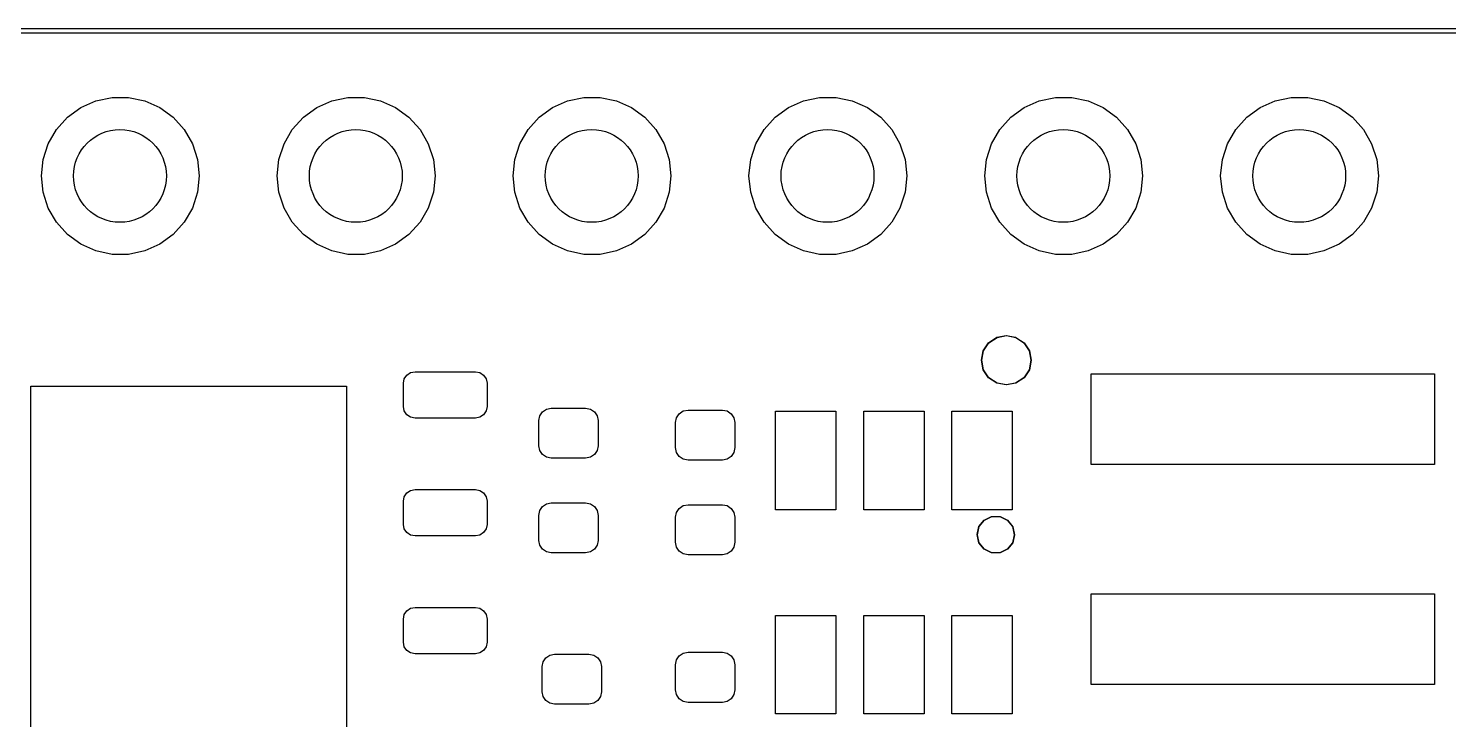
# Model space of a CAD drawing. Extents: x -4.6 to 74, y -9.9 to 22.
# Drawn here: x 41.06 to 56.33, y 14.53 to 21.96 of the extents above; entities that cross this region are included whole.
import ezdxf

# ---------------------------------------------------------------- set-up
doc = ezdxf.new("R2010")
doc.units = 0
doc.header["$MEASUREMENT"] = 0
doc.layers.get('0').update_dxf_attribs({"color": 252, "linetype": 'CONTINUOUS'})
doc.layers.add('BLACK', color=140, linetype='CONTINUOUS')
doc.layers.get('0').off()

# ---------------------------------------------------------------- blocks, each defined once
blk = doc.blocks.new('Tang_Nano_9K_3672-F_Mask')
at = {"layer": 'BLACK', "linetype": 'Continuous'}
for p, q in [((5.49293, -3.02689), (5.49859, -3.02277)), ((5.49859, -3.02277), (5.50498, -3.01993)), ((5.50498, -3.01993), (5.51182, -3.01847)), ((5.51182, -3.01847), (5.51882, -3.01847)), ((5.51882, -3.01847), (5.52566, -3.01993)), ((5.52566, -3.01993), (5.53206, -3.02277)), ((5.53206, -3.02277), (5.53772, -3.02689)), ((5.59293, -3.02689), (5.59859, -3.02277)), ((5.59859, -3.02277), (5.60498, -3.01993)), ((5.60498, -3.01993), (5.61182, -3.01847)), ((5.61182, -3.01847), (5.61882, -3.01847)), ((5.61882, -3.01847), (5.62566, -3.01993)), ((5.62566, -3.01993), (5.63206, -3.02277)), ((5.63206, -3.02277), (5.63772, -3.02689)), ((5.69293, -3.02689), (5.69859, -3.02277)), ((5.69859, -3.02277), (5.70498, -3.01993)), ((5.70498, -3.01993), (5.71183, -3.01847)), ((5.71183, -3.01847), (5.71882, -3.01847)), ((5.71882, -3.01847), (5.72566, -3.01993)), ((5.72566, -3.01993), (5.73206, -3.02277)), ((5.73206, -3.02277), (5.73772, -3.02689)), ((5.79293, -3.02689), (5.79859, -3.02277)), ((5.79859, -3.02277), (5.80498, -3.01993)), ((5.80498, -3.01993), (5.81182, -3.01847)), ((5.81182, -3.01847), (5.81882, -3.01847)), ((5.81882, -3.01847), (5.82566, -3.01993)), ((5.82566, -3.01993), (5.83206, -3.02277)), ((5.83206, -3.02277), (5.83772, -3.02689)), ((5.89293, -3.02689), (5.89859, -3.02277)), ((5.89859, -3.02277), (5.90498, -3.01993)), ((5.90498, -3.01993), (5.91182, -3.01847)), ((5.91182, -3.01847), (5.91882, -3.01847)), ((5.91882, -3.01847), (5.92566, -3.01993)), ((5.92566, -3.01993), (5.93206, -3.02277)), ((5.93206, -3.02277), (5.93772, -3.02689)), ((5.99293, -3.02689), (5.99859, -3.02277)), ((5.99859, -3.02277), (6.00498, -3.01993)), ((6.00498, -3.01993), (6.01182, -3.01847)), ((6.01182, -3.01847), (6.01882, -3.01847)), ((6.01882, -3.01847), (6.02566, -3.01993)), ((6.02566, -3.01993), (6.03206, -3.02277)), ((6.03206, -3.02277), (6.03772, -3.02689)), ((5.48825, -3.03209), (5.49293, -3.02689)), ((5.53772, -3.02689), (5.5424, -3.03209)), ((5.58825, -3.03209), (5.59293, -3.02689)), ((5.63772, -3.02689), (5.6424, -3.03209)), ((5.68825, -3.03209), (5.69293, -3.02689)), ((5.73772, -3.02689), (5.7424, -3.03209)), ((5.78825, -3.03209), (5.79293, -3.02689)), ((5.83772, -3.02689), (5.8424, -3.03209)), ((5.88825, -3.03209), (5.89293, -3.02689)), ((5.93772, -3.02689), (5.9424, -3.03209)), ((5.98825, -3.03209), (5.99293, -3.02689)), ((6.03772, -3.02689), (6.0424, -3.03209)), ((5.48475, -3.03814), (5.48825, -3.03209)), ((5.5424, -3.03209), (5.54589, -3.03814)), ((5.58475, -3.03814), (5.58825, -3.03209)), ((5.6424, -3.03209), (5.64589, -3.03814)), ((5.68475, -3.03814), (5.68825, -3.03209)), ((5.7424, -3.03209), (5.74589, -3.03814)), ((5.78475, -3.03814), (5.78825, -3.03209)), ((5.8424, -3.03209), (5.84589, -3.03814)), ((5.88475, -3.03814), (5.88825, -3.03209)), ((5.9424, -3.03209), (5.94589, -3.03814)), ((5.98475, -3.03814), (5.98825, -3.03209)), ((6.0424, -3.03209), (6.04589, -3.03814)), ((5.48259, -3.0448), (5.48475, -3.03814)), ((5.54589, -3.03814), (5.54806, -3.0448)), ((5.58259, -3.0448), (5.58475, -3.03814)), ((5.64589, -3.03814), (5.64806, -3.0448)), ((5.68259, -3.0448), (5.68475, -3.03814)), ((5.74589, -3.03814), (5.74806, -3.0448)), ((5.78259, -3.0448), (5.78475, -3.03814)), ((5.84589, -3.03814), (5.84806, -3.0448)), ((5.88259, -3.0448), (5.88475, -3.03814)), ((5.94589, -3.03814), (5.94806, -3.0448)), ((5.98259, -3.0448), (5.98475, -3.03814)), ((6.04589, -3.03814), (6.04806, -3.0448)), ((5.48186, -3.05176), (5.48259, -3.0448)), ((5.54806, -3.0448), (5.54879, -3.05176)), ((5.58186, -3.05176), (5.58259, -3.0448)), ((5.64806, -3.0448), (5.64879, -3.05176)), ((5.68186, -3.05176), (5.68259, -3.0448)), ((5.74806, -3.0448), (5.74879, -3.05176)), ((5.78186, -3.05176), (5.78259, -3.0448)), ((5.84806, -3.0448), (5.84879, -3.05176)), ((5.88186, -3.05176), (5.88259, -3.0448)), ((5.94806, -3.0448), (5.94879, -3.05176)), ((5.98186, -3.05176), (5.98259, -3.0448)), ((6.04806, -3.0448), (6.04879, -3.05176)), ((5.48259, -3.05871), (5.48186, -3.05176)), ((5.54879, -3.05176), (5.54806, -3.05871)), ((5.58259, -3.05871), (5.58186, -3.05176)), ((5.64879, -3.05176), (5.64806, -3.05871)), ((5.68259, -3.05871), (5.68186, -3.05176)), ((5.74879, -3.05176), (5.74806, -3.05871)), ((5.78259, -3.05871), (5.78186, -3.05176)), ((5.84879, -3.05176), (5.84806, -3.05871)), ((5.88259, -3.05871), (5.88186, -3.05176)), ((5.94879, -3.05176), (5.94806, -3.05871)), ((5.98259, -3.05871), (5.98186, -3.05176)), ((6.04879, -3.05176), (6.04806, -3.05871)), ((5.48475, -3.06537), (5.48259, -3.05871)), ((5.54806, -3.05871), (5.54589, -3.06537)), ((5.58475, -3.06537), (5.58259, -3.05871)), ((5.64806, -3.05871), (5.64589, -3.06537)), ((5.68475, -3.06537), (5.68259, -3.05871)), ((5.74806, -3.05871), (5.74589, -3.06537)), ((5.78475, -3.06537), (5.78259, -3.05871)), ((5.84806, -3.05871), (5.84589, -3.06537)), ((5.88475, -3.06537), (5.88259, -3.05871)), ((5.94806, -3.05871), (5.94589, -3.06537)), ((5.98475, -3.06537), (5.98259, -3.05871)), ((6.04806, -3.05871), (6.04589, -3.06537)), ((5.48825, -3.07143), (5.48475, -3.06537)), ((5.54589, -3.06537), (5.5424, -3.07143)), ((5.58825, -3.07143), (5.58475, -3.06537)), ((5.64589, -3.06537), (5.6424, -3.07143)), ((5.68825, -3.07143), (5.68475, -3.06537)), ((5.74589, -3.06537), (5.7424, -3.07143)), ((5.78825, -3.07143), (5.78475, -3.06537)), ((5.84589, -3.06537), (5.8424, -3.07143)), ((5.88825, -3.07143), (5.88475, -3.06537)), ((5.94589, -3.06537), (5.9424, -3.07143)), ((5.98825, -3.07143), (5.98475, -3.06537)), ((6.04589, -3.06537), (6.0424, -3.07143)), ((5.49293, -3.07662), (5.48825, -3.07143)), ((5.49859, -3.08074), (5.49293, -3.07662)), ((5.53772, -3.07662), (5.53206, -3.08074)), ((5.5424, -3.07143), (5.53772, -3.07662)), ((5.59293, -3.07662), (5.58825, -3.07143)), ((5.59859, -3.08074), (5.59293, -3.07662)), ((5.63772, -3.07662), (5.63206, -3.08074)), ((5.6424, -3.07143), (5.63772, -3.07662)), ((5.69293, -3.07662), (5.68825, -3.07143)), ((5.69859, -3.08074), (5.69293, -3.07662)), ((5.73772, -3.07662), (5.73206, -3.08074)), ((5.7424, -3.07143), (5.73772, -3.07662)), ((5.79293, -3.07662), (5.78825, -3.07143)), ((5.79859, -3.08074), (5.79293, -3.07662)), ((5.83772, -3.07662), (5.83206, -3.08074)), ((5.8424, -3.07143), (5.83772, -3.07662)), ((5.89293, -3.07662), (5.88825, -3.07143)), ((5.89859, -3.08074), (5.89293, -3.07662)), ((5.93772, -3.07662), (5.93206, -3.08074)), ((5.9424, -3.07143), (5.93772, -3.07662)), ((5.99293, -3.07662), (5.98825, -3.07143)), ((5.99859, -3.08074), (5.99293, -3.07662)), ((6.03772, -3.07662), (6.03206, -3.08074)), ((6.0424, -3.07143), (6.03772, -3.07662)), ((5.50498, -3.08358), (5.49859, -3.08074)), ((5.53206, -3.08074), (5.52566, -3.08358)), ((5.60498, -3.08358), (5.59859, -3.08074)), ((5.63206, -3.08074), (5.62566, -3.08358)), ((5.70498, -3.08358), (5.69859, -3.08074)), ((5.73206, -3.08074), (5.72566, -3.08358)), ((5.80498, -3.08358), (5.79859, -3.08074)), ((5.83206, -3.08074), (5.82566, -3.08358)), ((5.90498, -3.08358), (5.89859, -3.08074)), ((5.93206, -3.08074), (5.92566, -3.08358)), ((6.00498, -3.08358), (5.99859, -3.08074)), ((6.03206, -3.08074), (6.02566, -3.08358)), ((5.51182, -3.08504), (5.50498, -3.08358)), ((5.51882, -3.08504), (5.51182, -3.08504)), ((5.52566, -3.08358), (5.51882, -3.08504)), ((5.61182, -3.08504), (5.60498, -3.08358)), ((5.61882, -3.08504), (5.61182, -3.08504)), ((5.62566, -3.08358), (5.61882, -3.08504)), ((5.71183, -3.08504), (5.70498, -3.08358)), ((5.71882, -3.08504), (5.71183, -3.08504)), ((5.72566, -3.08358), (5.71882, -3.08504)), ((5.81182, -3.08504), (5.80498, -3.08358)), ((5.81882, -3.08504), (5.81182, -3.08504)), ((5.82566, -3.08358), (5.81882, -3.08504)), ((5.91182, -3.08504), (5.90498, -3.08358)), ((5.91882, -3.08504), (5.91182, -3.08504)), ((5.92566, -3.08358), (5.91882, -3.08504)), ((6.01182, -3.08504), (6.00498, -3.08358)), ((6.01882, -3.08504), (6.01182, -3.08504)), ((6.02566, -3.08358), (6.01882, -3.08504)), ((5.63574, -3.13781), (5.63681, -3.13622)), ((5.63681, -3.13622), (5.6384, -3.13515)), ((5.6384, -3.13515), (5.64029, -3.13478)), ((5.64029, -3.13478), (5.66588, -3.13478)), ((5.66588, -3.13478), (5.66776, -3.13515)), ((5.66776, -3.13515), (5.66936, -3.13622)), ((5.66936, -3.13622), (5.67042, -3.13781)), ((5.92689, -3.17422), (5.92689, -3.13564)), ((5.92689, -3.13564), (6.07256, -3.13564)), ((6.07256, -3.13564), (6.07256, -3.17422)), ((5.47739, -3.29836), (5.47739, -3.14088)), ((5.47739, -3.14088), (5.61125, -3.14088)), ((5.61125, -3.14088), (5.61125, -3.29836)), ((5.63537, -3.1397), (5.63574, -3.13781)), ((5.63537, -3.14954), (5.63537, -3.1397)), ((5.67042, -3.13781), (5.6708, -3.1397)), ((5.6708, -3.1397), (5.6708, -3.14954)), ((5.63574, -3.15142), (5.63537, -3.14954)), ((5.63681, -3.15302), (5.63574, -3.15142)), ((5.6384, -3.15409), (5.63681, -3.15302)), ((5.64029, -3.15446), (5.6384, -3.15409)), ((5.66588, -3.15446), (5.64029, -3.15446)), ((5.66776, -3.15409), (5.66588, -3.15446)), ((5.66936, -3.15302), (5.66776, -3.15409)), ((5.67042, -3.15142), (5.66936, -3.15302)), ((5.6708, -3.14954), (5.67042, -3.15142)), ((5.69272, -3.15556), (5.69313, -3.15353)), ((5.69313, -3.15353), (5.69428, -3.1518)), ((5.69428, -3.1518), (5.69601, -3.15065)), ((5.69601, -3.15065), (5.69804, -3.15024)), ((5.69804, -3.15024), (5.71261, -3.15024)), ((5.71261, -3.15024), (5.71464, -3.15065)), ((5.71464, -3.15065), (5.71636, -3.1518)), ((5.71636, -3.1518), (5.71752, -3.15353)), ((5.71752, -3.15353), (5.71792, -3.15556)), ((5.75072, -3.15636), (5.75113, -3.15433)), ((5.75113, -3.15433), (5.75228, -3.1526)), ((5.75228, -3.1526), (5.75401, -3.15145)), ((5.75401, -3.15145), (5.75604, -3.15105)), ((5.75604, -3.15105), (5.77061, -3.15105)), ((5.77061, -3.15105), (5.77264, -3.15145)), ((5.77264, -3.15145), (5.77436, -3.1526)), ((5.77436, -3.1526), (5.77552, -3.15433)), ((5.77552, -3.15433), (5.77592, -3.15636)), ((5.79313, -3.19331), (5.79313, -3.15158)), ((5.79313, -3.15158), (5.81872, -3.15158)), ((5.81872, -3.15158), (5.81872, -3.19331)), ((5.83053, -3.19331), (5.83053, -3.15158)), ((5.83053, -3.15158), (5.85612, -3.15158)), ((5.85612, -3.15158), (5.85612, -3.19331)), ((5.86793, -3.19331), (5.86793, -3.15158)), ((5.86793, -3.15158), (5.89352, -3.15158)), ((5.89352, -3.15158), (5.89352, -3.19331)), ((5.69272, -3.16619), (5.69272, -3.15556)), ((5.71792, -3.15556), (5.71792, -3.16619)), ((5.75072, -3.16699), (5.75072, -3.15636)), ((5.77592, -3.15636), (5.77592, -3.16699)), ((5.69313, -3.16822), (5.69272, -3.16619)), ((5.71792, -3.16619), (5.71752, -3.16822)), ((5.75113, -3.16903), (5.75072, -3.16699)), ((5.77592, -3.16699), (5.77552, -3.16903)), ((5.69428, -3.16995), (5.69313, -3.16822)), ((5.69601, -3.1711), (5.69428, -3.16995)), ((5.69804, -3.1715), (5.69601, -3.1711)), ((5.71261, -3.1715), (5.69804, -3.1715)), ((5.71464, -3.1711), (5.71261, -3.1715)), ((5.71636, -3.16995), (5.71464, -3.1711)), ((5.71752, -3.16822), (5.71636, -3.16995)), ((5.75228, -3.17075), (5.75113, -3.16903)), ((5.75401, -3.1719), (5.75228, -3.17075)), ((5.75604, -3.17231), (5.75401, -3.1719)), ((5.77061, -3.17231), (5.75604, -3.17231)), ((5.77264, -3.1719), (5.77061, -3.17231)), ((5.77436, -3.17075), (5.77264, -3.1719)), ((5.77552, -3.16903), (5.77436, -3.17075)), ((6.07256, -3.17422), (5.92689, -3.17422)), ((5.63681, -3.18622), (5.6384, -3.18515)), ((5.6384, -3.18515), (5.64029, -3.18478)), ((5.64029, -3.18478), (5.66588, -3.18478)), ((5.66588, -3.18478), (5.66776, -3.18515)), ((5.66776, -3.18515), (5.66936, -3.18622)), ((5.63537, -3.1897), (5.63574, -3.18781)), ((5.63537, -3.19954), (5.63537, -3.1897)), ((5.63574, -3.18781), (5.63681, -3.18622)), ((5.66936, -3.18622), (5.67042, -3.18781)), ((5.67042, -3.18781), (5.6708, -3.1897)), ((5.6708, -3.1897), (5.6708, -3.19954)), ((5.69428, -3.19196), (5.69601, -3.19081)), ((5.69601, -3.19081), (5.69804, -3.1904)), ((5.69804, -3.1904), (5.71261, -3.1904)), ((5.71261, -3.1904), (5.71464, -3.19081)), ((5.71464, -3.19081), (5.71636, -3.19196)), ((5.75401, -3.19161), (5.75604, -3.1912)), ((5.75604, -3.1912), (5.77061, -3.1912)), ((5.77061, -3.1912), (5.77264, -3.19161)), ((5.69272, -3.19572), (5.69313, -3.19368)), ((5.69272, -3.20635), (5.69272, -3.19572)), ((5.69313, -3.19368), (5.69428, -3.19196)), ((5.71636, -3.19196), (5.71752, -3.19368)), ((5.71752, -3.19368), (5.71792, -3.19572)), ((5.71792, -3.19572), (5.71792, -3.20635)), ((5.75072, -3.19652), (5.75113, -3.19449)), ((5.75072, -3.20715), (5.75072, -3.19652)), ((5.75113, -3.19449), (5.75228, -3.19276)), ((5.75228, -3.19276), (5.75401, -3.19161)), ((5.77264, -3.19161), (5.77436, -3.19276)), ((5.77436, -3.19276), (5.77552, -3.19449)), ((5.77552, -3.19449), (5.77592, -3.19652)), ((5.77592, -3.19652), (5.77592, -3.20715)), ((5.81872, -3.19331), (5.79313, -3.19331)), ((5.85612, -3.19331), (5.83053, -3.19331)), ((5.89352, -3.19331), (5.86793, -3.19331)), ((5.63574, -3.20142), (5.63537, -3.19954)), ((5.63681, -3.20302), (5.63574, -3.20142)), ((5.6384, -3.20409), (5.63681, -3.20302)), ((5.66936, -3.20302), (5.66776, -3.20409)), ((5.67042, -3.20142), (5.66936, -3.20302)), ((5.6708, -3.19954), (5.67042, -3.20142)), ((5.64029, -3.20446), (5.6384, -3.20409)), ((5.66588, -3.20446), (5.64029, -3.20446)), ((5.66776, -3.20409), (5.66588, -3.20446)), ((5.69313, -3.20838), (5.69272, -3.20635)), ((5.69428, -3.2101), (5.69313, -3.20838)), ((5.71752, -3.20838), (5.71636, -3.2101)), ((5.71792, -3.20635), (5.71752, -3.20838)), ((5.75113, -3.20918), (5.75072, -3.20715)), ((5.75228, -3.21091), (5.75113, -3.20918)), ((5.77552, -3.20918), (5.77436, -3.21091)), ((5.77592, -3.20715), (5.77552, -3.20918)), ((5.69601, -3.21126), (5.69428, -3.2101)), ((5.69804, -3.21166), (5.69601, -3.21126)), ((5.71261, -3.21166), (5.69804, -3.21166)), ((5.71464, -3.21126), (5.71261, -3.21166)), ((5.71636, -3.2101), (5.71464, -3.21126)), ((5.75401, -3.21206), (5.75228, -3.21091)), ((5.75604, -3.21246), (5.75401, -3.21206)), ((5.77061, -3.21246), (5.75604, -3.21246)), ((5.77264, -3.21206), (5.77061, -3.21246)), ((5.77436, -3.21091), (5.77264, -3.21206)), ((5.92689, -3.26753), (5.92689, -3.22895)), ((5.92689, -3.22895), (6.07256, -3.22895)), ((6.07256, -3.22895), (6.07256, -3.26753)), ((5.63537, -3.2397), (5.63574, -3.23781)), ((5.63574, -3.23781), (5.63681, -3.23622)), ((5.63681, -3.23622), (5.6384, -3.23515)), ((5.6384, -3.23515), (5.64029, -3.23478)), ((5.64029, -3.23478), (5.66588, -3.23478)), ((5.66588, -3.23478), (5.66776, -3.23515)), ((5.66776, -3.23515), (5.66936, -3.23622)), ((5.66936, -3.23622), (5.67042, -3.23781)), ((5.67042, -3.23781), (5.6708, -3.2397)), ((5.79313, -3.27993), (5.79313, -3.2382)), ((5.79313, -3.2382), (5.81872, -3.2382)), ((5.81872, -3.2382), (5.81872, -3.27993)), ((5.83053, -3.27993), (5.83053, -3.2382)), ((5.83053, -3.2382), (5.85612, -3.2382)), ((5.85612, -3.2382), (5.85612, -3.27993)), ((5.86793, -3.27993), (5.86793, -3.2382)), ((5.86793, -3.2382), (5.89352, -3.2382)), ((5.89352, -3.2382), (5.89352, -3.27993)), ((5.63537, -3.24954), (5.63537, -3.2397)), ((5.6708, -3.2397), (5.6708, -3.24954)), ((5.63574, -3.25142), (5.63537, -3.24954)), ((5.63681, -3.25302), (5.63574, -3.25142)), ((5.67042, -3.25142), (5.66936, -3.25302)), ((5.6708, -3.24954), (5.67042, -3.25142)), ((5.6384, -3.25409), (5.63681, -3.25302)), ((5.64029, -3.25446), (5.6384, -3.25409)), ((5.66588, -3.25446), (5.64029, -3.25446)), ((5.66776, -3.25409), (5.66588, -3.25446)), ((5.66936, -3.25302), (5.66776, -3.25409)), ((5.69454, -3.25786), (5.69569, -3.25613)), ((5.69569, -3.25613), (5.69741, -3.25498)), ((5.69741, -3.25498), (5.69945, -3.25457)), ((5.69945, -3.25457), (5.71402, -3.25457)), ((5.71402, -3.25457), (5.71605, -3.25498)), ((5.71605, -3.25498), (5.71777, -3.25613)), ((5.71777, -3.25613), (5.71893, -3.25786)), ((5.75072, -3.2591), (5.75113, -3.25707)), ((5.75113, -3.25707), (5.75228, -3.25534)), ((5.75228, -3.25534), (5.75401, -3.25419)), ((5.75401, -3.25419), (5.75604, -3.25379)), ((5.75604, -3.25379), (5.77061, -3.25379)), ((5.77061, -3.25379), (5.77264, -3.25419)), ((5.77264, -3.25419), (5.77436, -3.25534)), ((5.77436, -3.25534), (5.77552, -3.25707)), ((5.77552, -3.25707), (5.77592, -3.2591)), ((5.69413, -3.25989), (5.69454, -3.25786)), ((5.69413, -3.27052), (5.69413, -3.25989)), ((5.71893, -3.25786), (5.71933, -3.25989)), ((5.71933, -3.25989), (5.71933, -3.27052)), ((5.75072, -3.26973), (5.75072, -3.2591)), ((5.77592, -3.2591), (5.77592, -3.26973)), ((6.07256, -3.26753), (5.92689, -3.26753)), ((5.69454, -3.27255), (5.69413, -3.27052)), ((5.69569, -3.27428), (5.69454, -3.27255)), ((5.69741, -3.27543), (5.69569, -3.27428)), ((5.69945, -3.27583), (5.69741, -3.27543)), ((5.71605, -3.27543), (5.71402, -3.27583)), ((5.71777, -3.27428), (5.71605, -3.27543)), ((5.71893, -3.27255), (5.71777, -3.27428)), ((5.71933, -3.27052), (5.71893, -3.27255)), ((5.75113, -3.27177), (5.75072, -3.26973)), ((5.75228, -3.27349), (5.75113, -3.27177)), ((5.75401, -3.27464), (5.75228, -3.27349)), ((5.75604, -3.27505), (5.75401, -3.27464)), ((5.77061, -3.27505), (5.75604, -3.27505)), ((5.77264, -3.27464), (5.77061, -3.27505)), ((5.77436, -3.27349), (5.77264, -3.27464)), ((5.77552, -3.27177), (5.77436, -3.27349)), ((5.77592, -3.26973), (5.77552, -3.27177)), ((5.71402, -3.27583), (5.69945, -3.27583)), ((5.81872, -3.27993), (5.79313, -3.27993)), ((5.85612, -3.27993), (5.83053, -3.27993)), ((5.89352, -3.27993), (5.86793, -3.27993))]:
    blk.add_line(p, q, dxfattribs=at)
blk = doc.blocks.new('Tang_Nano_9K_3672-F_Silkscreen')
at = {"layer": 'BLACK', "linetype": 'Continuous'}
for p, q in [((5.88136, -3.12591), (5.88364, -3.12251)), ((5.88364, -3.12251), (5.88704, -3.12023)), ((5.88704, -3.12023), (5.89106, -3.11943)), ((5.89106, -3.11943), (5.89508, -3.12023)), ((5.89508, -3.12023), (5.89849, -3.12251)), ((5.89849, -3.12251), (5.90076, -3.12591)), ((5.88056, -3.12993), (5.88136, -3.12591)), ((5.88136, -3.13395), (5.88056, -3.12993)), ((5.90076, -3.12591), (5.90156, -3.12993)), ((5.90156, -3.12993), (5.90076, -3.13395)), ((5.88364, -3.13736), (5.88136, -3.13395)), ((5.90076, -3.13395), (5.89849, -3.13736)), ((5.88704, -3.13963), (5.88364, -3.13736)), ((5.89106, -3.14043), (5.88704, -3.13963)), ((5.89508, -3.13963), (5.89106, -3.14043)), ((5.89849, -3.13736), (5.89508, -3.13963)), ((5.88173, -3.19778), (5.88489, -3.19627)), ((5.88489, -3.19627), (5.88839, -3.19627)), ((5.88839, -3.19627), (5.89154, -3.19779)), ((5.87876, -3.20393), (5.87954, -3.20052)), ((5.87954, -3.20052), (5.88173, -3.19778)), ((5.89154, -3.19779), (5.89372, -3.20053)), ((5.89372, -3.20053), (5.8945, -3.20394)), ((5.87953, -3.20735), (5.87876, -3.20393)), ((5.88171, -3.21009), (5.87953, -3.20735)), ((5.89371, -3.20738), (5.89152, -3.21012)), ((5.8945, -3.20397), (5.89371, -3.20738)), ((5.8945, -3.20394), (5.8945, -3.20397)), ((5.88486, -3.21162), (5.88171, -3.21009)), ((5.88836, -3.21163), (5.88486, -3.21162)), ((5.89152, -3.21012), (5.88836, -3.21163))]:
    blk.add_line(p, q, dxfattribs=at)

msp = doc.modelspace()

# ---------------------------------------------------------------- linework, layer by layer
at = {"layer": 'BLACK', "linetype": 'Continuous'}
for p, q in [((4.03105, 21.96131), (68.87275, 21.96131)), ((68.87275, 21.91137), (4.03105, 21.91137)), ((51.38338, 18.58155), (51.46958, 18.63935)), ((51.46958, 18.63935), (51.57149, 18.65964)), ((51.57149, 18.65964), (51.67341, 18.63935)), ((51.67341, 18.63935), (51.75986, 18.58155)), ((51.30529, 18.39344), (51.32558, 18.49535)), ((51.32558, 18.49535), (51.38338, 18.58155)), ((51.75986, 18.58155), (51.81741, 18.49535)), ((51.81741, 18.49535), (51.83769, 18.39344)), ((51.32558, 18.29152), (51.30529, 18.39344)), ((51.83769, 18.39344), (51.81741, 18.29152)), ((51.38338, 18.20507), (51.32558, 18.29152)), ((51.46958, 18.14752), (51.38338, 18.20507)), ((51.75986, 18.20507), (51.67341, 18.14752)), ((51.81741, 18.29152), (51.75986, 18.20507)), ((51.57149, 18.12724), (51.46958, 18.14752)), ((51.67341, 18.14752), (51.57149, 18.12724)), ((51.27943, 16.60383), (51.33496, 16.67329)), ((51.33496, 16.67329), (51.41507, 16.71158)), ((51.41507, 16.71158), (51.5038, 16.71158)), ((51.5038, 16.71158), (51.58366, 16.67304)), ((51.58366, 16.67304), (51.63893, 16.60358)), ((51.25966, 16.51738), (51.27943, 16.60383)), ((51.27918, 16.43067), (51.25966, 16.51738)), ((51.6587, 16.51636), (51.63867, 16.42991)), ((51.63893, 16.60358), (51.6587, 16.51713)), ((51.6587, 16.51713), (51.6587, 16.51636)), ((51.33445, 16.36121), (51.27918, 16.43067)), ((51.41431, 16.32242), (51.33445, 16.36121)), ((51.58315, 16.36045), (51.50304, 16.32217)), ((51.63867, 16.42991), (51.58315, 16.36045)), ((51.50304, 16.32217), (51.41431, 16.32242))]:
    msp.add_line(p, q, dxfattribs=at)
at = {"layer": 'BLACK'}
for centre in [(42.04567, 20.37522), (44.58089, 20.37522), (47.1161, 20.37522), (49.65132, 20.37522), (52.18653, 20.37522), (54.72175, 20.37522)]:
    msp.add_circle(centre, 0.49906, dxfattribs=at)

# ---------------------------------------------------------------- block references
at = {"linetype": 'Continuous', "xscale": 25.35216, "yscale": 25.35216, "zscale": 25.35216}
for name in ['Tang_Nano_9K_3672-F_Mask', 'Tang_Nano_9K_3672-F_Silkscreen']:
    msp.add_blockref(name, (-97.77587, 97.74348), dxfattribs=at)

doc.saveas('drawing.dxf')
